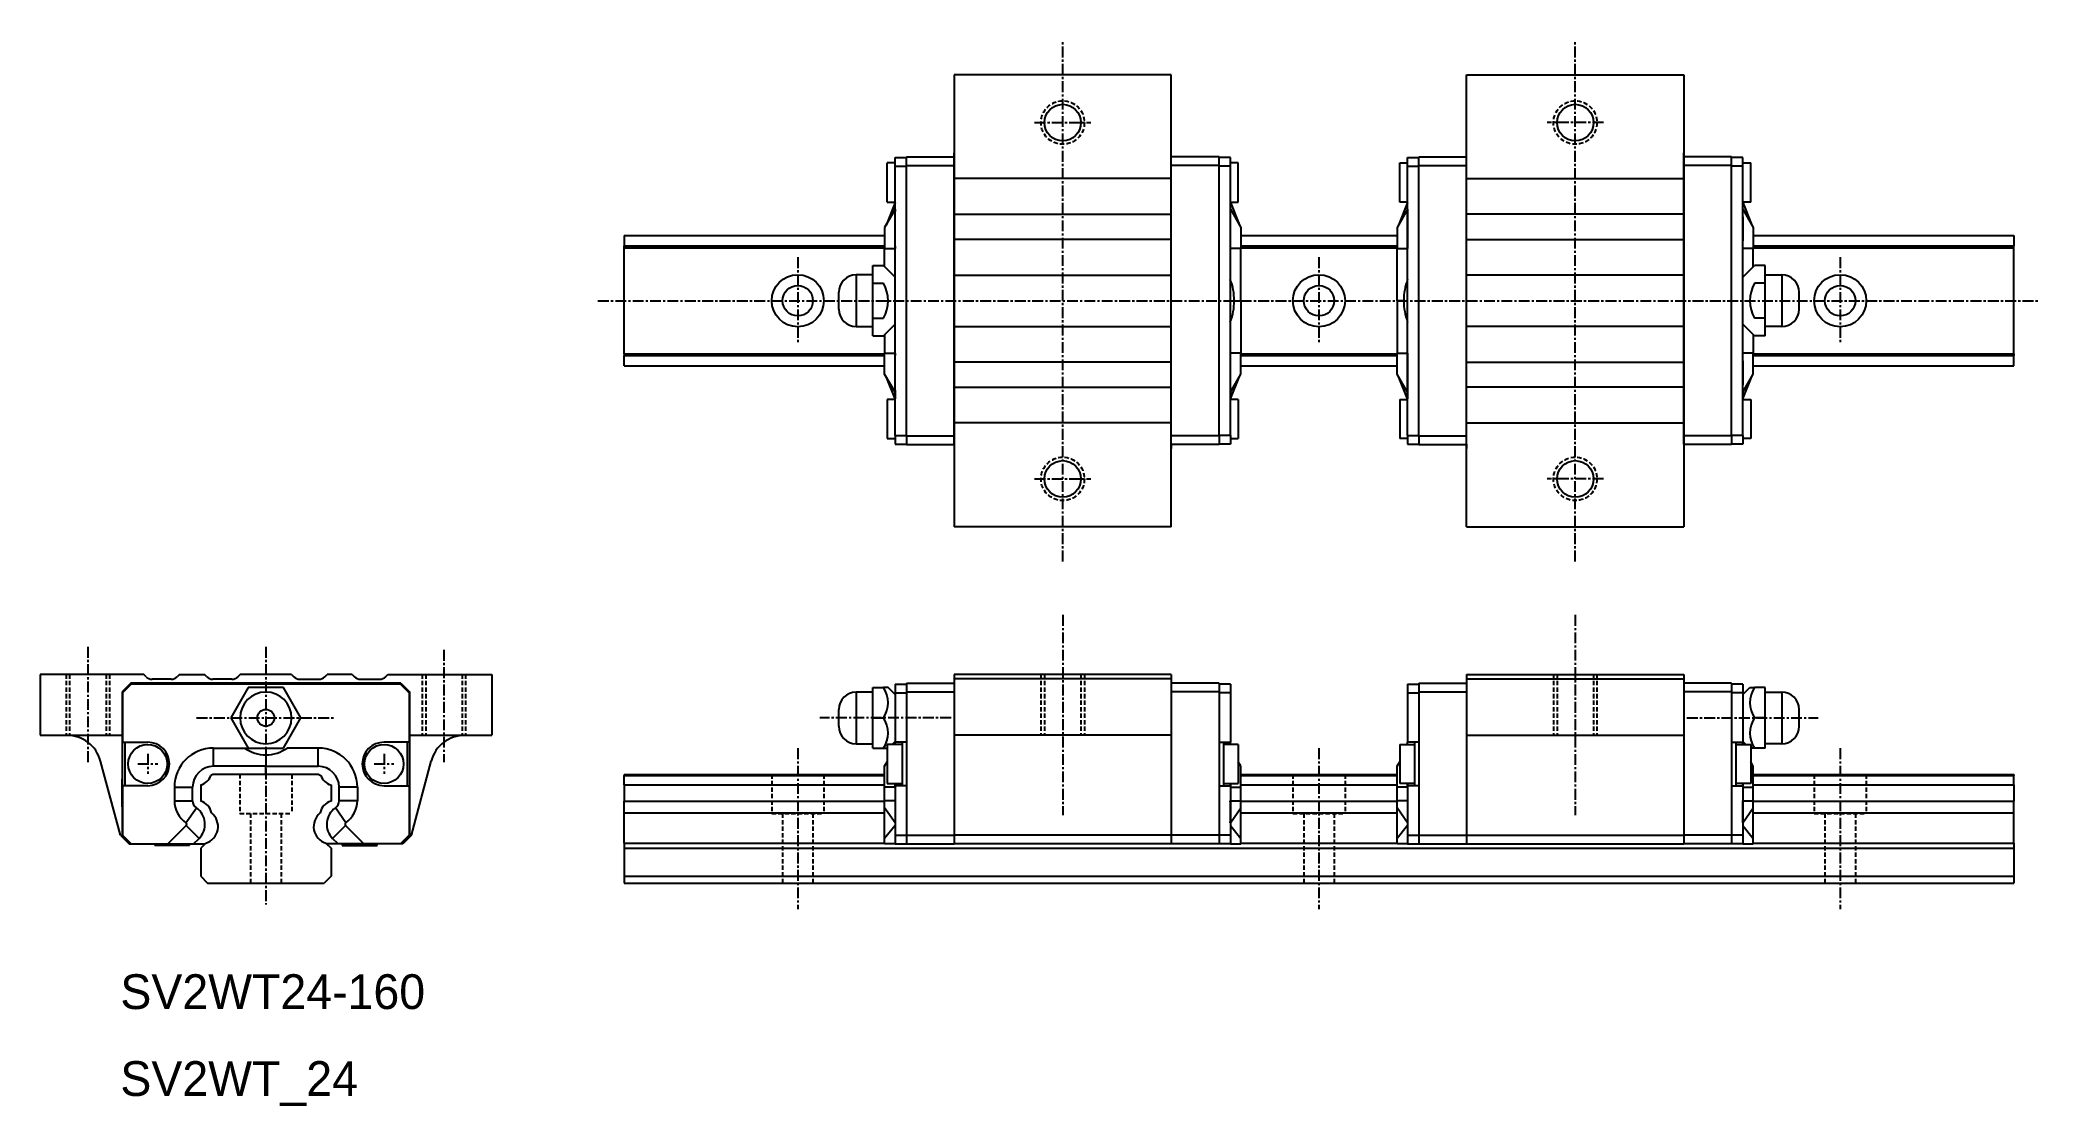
# Model space of a CAD drawing. Extents: x 1 to 231, y 9 to 131.
import ezdxf

# ---------------------------------------------------------------- set-up
doc = ezdxf.new("R2010")
doc.units = 0
doc.linetypes.add('CENTER', pattern=[2, 1.25, -0.25, 0.25, -0.25])
doc.linetypes.add('DASHED', pattern=[0.75, 0.5, -0.25])
doc.layers.get('0').update_dxf_attribs({"linetype": 'CONTINUOUS'})
doc.layers.add('CENTER', color=1, linetype='CENTER')

msp = doc.modelspace()

# ---------------------------------------------------------------- linework, layer by layer
at = {"color": 1, "linetype": 'CENTER'}
for p, q in [((118.48, 71.5), (118.48, 131.5)), ((177.48, 71.5), (177.48, 131.5)), ((115.23, 122), (121.73, 122)), ((180.73, 122), (174.23, 122)), ((115.23, 81), (121.73, 81)), ((180.73, 81), (174.23, 81))]:
    msp.add_line(p, q, dxfattribs=at)
at = {"color": 7, "linetype": 'CONTINUOUS'}
for p, q in [((105.98, 127.5), (105.98, 75.5)), ((130.98, 127.5), (105.98, 127.5)), ((130.98, 75.5), (130.98, 127.5)), ((164.98, 75.5), (164.98, 127.5)), ((164.98, 127.5), (189.98, 127.5)), ((189.98, 127.5), (189.98, 75.5)), ((99.18, 118), (100.48, 118)), ((99.18, 117), (99.18, 118)), ((100.48, 118.05), (105.98, 118.05)), ((100.48, 117.05), (100.48, 118.05)), ((105.98, 118), (105.98, 118.5)), ((105.98, 85), (105.98, 118)), ((130.98, 118), (130.98, 118.5)), ((136.48, 118.05), (130.98, 118.05)), ((130.98, 85), (130.98, 118)), ((136.48, 117.05), (136.48, 118.05)), ((137.78, 118), (136.48, 118)), ((137.78, 117), (137.78, 118)), ((158.18, 118), (159.48, 118)), ((158.18, 117), (158.18, 118)), ((159.48, 118.05), (164.98, 118.05)), ((159.48, 117.05), (159.48, 118.05)), ((164.98, 118), (164.98, 118.5)), ((164.98, 85), (164.98, 118)), ((189.98, 118), (189.98, 118.5)), ((195.48, 118.05), (189.98, 118.05)), ((189.98, 85), (189.98, 118)), ((195.48, 117.05), (195.48, 118.05)), ((196.78, 118), (195.48, 118)), ((196.78, 117), (196.78, 118)), ((99.18, 117.35), (98.28, 117.35)), ((98.28, 112.85), (98.28, 117.35)), ((99.18, 86), (99.18, 117)), ((99.18, 117), (100.48, 117)), ((100.48, 112.15), (100.48, 117.05)), ((100.48, 117.05), (105.98, 117.05)), ((130.98, 115.55), (105.98, 115.55)), ((136.48, 117.05), (130.98, 117.05)), ((136.48, 85.95), (136.48, 117.05)), ((137.78, 117), (136.48, 117)), ((138.68, 117.35), (137.78, 117.35)), ((137.78, 86), (137.78, 117)), ((138.68, 112.85), (138.68, 117.35)), ((157.28, 112.85), (157.28, 117.35)), ((157.28, 117.35), (158.18, 117.35)), ((158.18, 86), (158.18, 117)), ((158.18, 117), (159.48, 117)), ((159.48, 85.95), (159.48, 117.05)), ((159.48, 117.05), (164.98, 117.05)), ((164.98, 115.55), (189.98, 115.55)), ((195.48, 117.05), (189.98, 117.05)), ((195.48, 112.15), (195.48, 117.05)), ((196.78, 117), (195.48, 117)), ((196.78, 117.35), (197.68, 117.35)), ((196.78, 86), (196.78, 117)), ((197.68, 112.85), (197.68, 117.35)), ((98.28, 112.85), (99.18, 112.85)), ((137.78, 112.85), (138.68, 112.85)), ((158.18, 112.85), (157.28, 112.85)), ((197.68, 112.85), (196.78, 112.85)), ((99.18, 112.03), (97.98, 109.93)), ((99.18, 112.03), (97.98, 109.93)), ((99.18, 112.79), (98.14, 110.21)), ((99.18, 112.79), (98.14, 110.21)), ((99.18, 112.79), (99.18, 112.79)), ((99.18, 112.03), (99.18, 112.79)), ((99.18, 112.03), (99.18, 112.79)), ((99.18, 112.79), (99.18, 112.79)), ((99.18, 112.03), (99.18, 112.03)), ((99.18, 112.03), (99.18, 112.03)), ((100.48, 110.97), (100.48, 112.15)), ((100.48, 110.97), (100.48, 112.15)), ((100.48, 85.95), (100.48, 110.97)), ((105.98, 111.45), (130.98, 111.45)), ((137.78, 112.79), (138.82, 110.21)), ((137.78, 112.03), (137.78, 112.79)), ((137.78, 112.79), (137.78, 112.79)), ((137.78, 112.03), (138.98, 109.93)), ((137.78, 112.03), (137.78, 112.03)), ((158.18, 112.03), (156.98, 109.93)), ((158.18, 112.79), (157.14, 110.21)), ((158.18, 112.79), (158.18, 112.79)), ((158.18, 112.03), (158.18, 112.79)), ((158.18, 112.03), (158.18, 112.03)), ((189.98, 111.45), (164.98, 111.45)), ((195.48, 110.97), (195.48, 112.15)), ((195.48, 110.97), (195.48, 112.15)), ((195.48, 85.95), (195.48, 110.97)), ((196.78, 112.79), (196.78, 112.79)), ((196.78, 112.03), (196.78, 112.79)), ((196.78, 112.03), (196.78, 112.79)), ((196.78, 112.79), (196.78, 112.79)), ((196.78, 112.79), (197.82, 110.21)), ((196.78, 112.79), (197.82, 110.21)), ((196.78, 112.03), (196.78, 112.03)), ((196.78, 112.03), (196.78, 112.03)), ((196.78, 112.03), (197.98, 109.93)), ((196.78, 112.03), (197.98, 109.93)), ((67.98, 109), (97.98, 109)), ((67.98, 109), (67.98, 107.82)), ((97.98, 109.93), (97.98, 107.53)), ((97.98, 109.93), (97.98, 107.53)), ((130.98, 108.55), (105.98, 108.55)), ((138.98, 109.93), (138.98, 107.53)), ((138.98, 109), (156.98, 109)), ((156.98, 109.93), (156.98, 107.53)), ((164.98, 108.55), (189.98, 108.55)), ((197.98, 109.93), (197.98, 107.53)), ((197.98, 109.93), (197.98, 107.53)), ((197.98, 109), (227.98, 109)), ((227.98, 109), (227.98, 107.82)), ((67.98, 107.82), (97.98, 107.82)), ((67.98, 107.6), (67.98, 107.82)), ((67.98, 107.6), (97.98, 107.6)), ((67.98, 95.4), (67.98, 107.6)), ((97.98, 105.4), (97.98, 107.53)), ((97.98, 107.53), (99.18, 107.53)), ((97.98, 105.4), (97.98, 107.53)), ((97.98, 107.53), (99.18, 107.53)), ((138.98, 107.53), (137.78, 107.53)), ((138.98, 107.82), (156.98, 107.82)), ((138.98, 107.6), (156.98, 107.6)), ((138.98, 101.5), (138.98, 107.53)), ((156.98, 101.5), (156.98, 107.53)), ((156.98, 107.53), (158.18, 107.53)), ((197.98, 107.53), (196.78, 107.53)), ((197.98, 107.53), (196.78, 107.53)), ((197.98, 107.82), (227.98, 107.82)), ((197.98, 107.6), (227.98, 107.6)), ((197.98, 105.4), (197.98, 107.53)), ((197.98, 105.4), (197.98, 107.53)), ((227.98, 107.6), (227.98, 107.82)), ((227.98, 95.4), (227.98, 107.6)), ((94.7, 104.47), (94.7, 98.53)), ((96.63, 104.47), (94.7, 104.47)), ((96.63, 105.54), (97.84, 105.54)), ((96.63, 103.52), (96.63, 105.54)), ((99.18, 104.2), (97.84, 105.54)), ((105.98, 104.45), (130.98, 104.45)), ((189.98, 104.45), (164.98, 104.45)), ((196.78, 104.2), (198.12, 105.54)), ((199.33, 105.54), (198.12, 105.54)), ((199.33, 103.52), (199.33, 105.54)), ((199.33, 104.47), (201.26, 104.47)), ((201.26, 104.47), (201.26, 98.53)), ((92.7, 100.53), (92.7, 102.47)), ((96.63, 99.48), (96.63, 103.52)), ((96.63, 103.52), (97.84, 103.52)), ((138.23, 101.5), (138.98, 101.5)), ((138.98, 101.5), (138.98, 95.47)), ((156.98, 101.5), (156.98, 95.47)), ((157.73, 101.5), (156.98, 101.5)), ((199.33, 103.52), (198.12, 103.52)), ((199.33, 99.48), (199.33, 103.52)), ((203.26, 100.53), (203.26, 102.47)), ((96.63, 97.46), (96.63, 99.48)), ((96.63, 99.48), (97.84, 99.48)), ((199.33, 99.48), (198.12, 99.48)), ((199.33, 97.46), (199.33, 99.48)), ((94.7, 98.53), (96.63, 98.53)), ((96.63, 97.46), (97.84, 97.46)), ((97.84, 97.46), (99.18, 98.8)), ((97.98, 97.6), (97.98, 95.47)), ((105.98, 98.55), (130.98, 98.55)), ((189.98, 98.55), (164.98, 98.55)), ((198.12, 97.46), (196.78, 98.8)), ((197.98, 97.6), (197.98, 95.47)), ((199.33, 97.46), (198.12, 97.46)), ((201.26, 98.53), (199.33, 98.53)), ((67.98, 95.4), (97.98, 95.4)), ((67.98, 95.4), (67.98, 95.18)), ((67.98, 95.18), (97.98, 95.18)), ((67.98, 94), (67.98, 95.18)), ((97.98, 95.47), (99.18, 95.47)), ((97.98, 93.07), (97.98, 95.47)), ((130.98, 94.45), (105.98, 94.45)), ((138.98, 95.47), (137.78, 95.47)), ((138.98, 93.07), (138.98, 95.47)), ((138.98, 95.4), (156.98, 95.4)), ((138.98, 95.18), (156.98, 95.18)), ((156.98, 93.07), (156.98, 95.47)), ((156.98, 95.47), (158.18, 95.47)), ((164.98, 94.45), (189.98, 94.45)), ((197.98, 95.47), (196.78, 95.47)), ((197.98, 93.07), (197.98, 95.47)), ((197.98, 95.4), (227.98, 95.4)), ((197.98, 95.18), (227.98, 95.18)), ((227.98, 95.4), (227.98, 95.18)), ((227.98, 94), (227.98, 95.18)), ((67.98, 94), (97.98, 94)), ((99.18, 90.97), (97.98, 93.07)), ((99.18, 90.21), (98.14, 92.79)), ((137.78, 90.97), (138.98, 93.07)), ((137.78, 90.21), (138.82, 92.79)), ((138.98, 94), (156.98, 94)), ((158.18, 90.97), (156.98, 93.07)), ((158.18, 90.21), (157.14, 92.79)), ((196.78, 90.97), (197.98, 93.07)), ((196.78, 90.21), (197.82, 92.79)), ((197.98, 94), (227.98, 94)), ((98.28, 90.15), (98.28, 85.65)), ((99.18, 90.15), (98.28, 90.15)), ((99.18, 90.97), (99.18, 90.21)), ((99.18, 90.97), (99.18, 90.97)), ((99.18, 90.21), (99.18, 90.21)), ((105.98, 91.55), (130.98, 91.55)), ((137.78, 90.97), (137.78, 90.21)), ((137.78, 90.97), (137.78, 90.97)), ((137.78, 90.21), (137.78, 90.21)), ((138.68, 90.15), (137.78, 90.15)), ((138.68, 90.15), (138.68, 85.65)), ((157.28, 90.15), (157.28, 85.65)), ((157.28, 90.15), (158.18, 90.15)), ((158.18, 90.97), (158.18, 90.97)), ((158.18, 90.97), (158.18, 90.21)), ((158.18, 90.21), (158.18, 90.21)), ((189.98, 91.55), (164.98, 91.55)), ((196.78, 90.97), (196.78, 90.97)), ((196.78, 90.97), (196.78, 90.21)), ((196.78, 90.21), (196.78, 90.21)), ((196.78, 90.15), (197.68, 90.15)), ((197.68, 90.15), (197.68, 85.65)), ((98.28, 85.65), (99.18, 85.65)), ((99.18, 86), (100.48, 86)), ((99.18, 86), (99.18, 85)), ((100.48, 85.95), (100.48, 84.95)), ((100.48, 85.95), (105.98, 85.95)), ((130.98, 87.45), (105.98, 87.45)), ((136.48, 85.95), (130.98, 85.95)), ((137.78, 86), (136.48, 86)), ((136.48, 85.95), (136.48, 84.95)), ((137.78, 86), (137.78, 85)), ((137.78, 85.65), (138.68, 85.65)), ((158.18, 85.65), (157.28, 85.65)), ((158.18, 86), (159.48, 86)), ((158.18, 86), (158.18, 85)), ((159.48, 85.95), (164.98, 85.95)), ((159.48, 85.95), (159.48, 84.95)), ((164.98, 87.45), (189.98, 87.45)), ((195.48, 85.95), (189.98, 85.95)), ((196.78, 86), (195.48, 86)), ((195.48, 85.95), (195.48, 84.95)), ((196.78, 86), (196.78, 85)), ((197.68, 85.65), (196.78, 85.65)), ((99.18, 85), (100.48, 85)), ((100.48, 84.95), (105.98, 84.95)), ((105.98, 85), (105.98, 84.5)), ((130.98, 85), (130.98, 84.5)), ((136.48, 84.95), (130.98, 84.95)), ((137.78, 85), (136.48, 85)), ((158.18, 85), (159.48, 85)), ((159.48, 84.95), (164.98, 84.95)), ((164.98, 85), (164.98, 84.5)), ((189.98, 85), (189.98, 84.5)), ((195.48, 84.95), (189.98, 84.95)), ((196.78, 85), (195.48, 85)), ((130.98, 75.5), (105.98, 75.5)), ((164.98, 75.5), (189.98, 75.5)), ((0.75, 58.5), (0.75, 51.5)), ((12.7, 58.5), (0.75, 58.5)), ((12.96, 58.24), (12.7, 58.5)), ((15.84, 57.95), (13.66, 57.95)), ((16.8, 58.5), (16.54, 58.24)), ((16.8, 58.5), (19.7, 58.5)), ((19.96, 58.24), (19.7, 58.5)), ((22.84, 57.95), (20.66, 57.95)), ((23.8, 58.5), (23.54, 58.24)), ((29.7, 58.5), (23.8, 58.5)), ((29.7, 58.5), (29.96, 58.24)), ((30.66, 57.95), (32.84, 57.95)), ((33.54, 58.24), (33.8, 58.5)), ((36.7, 58.5), (33.8, 58.5)), ((36.7, 58.5), (36.96, 58.24)), ((37.66, 57.95), (39.84, 57.95)), ((40.54, 58.24), (40.8, 58.5)), ((40.8, 58.5), (52.75, 58.5)), ((52.75, 58.5), (52.75, 51.5)), ((130.98, 58.5), (105.98, 58.5)), ((105.98, 58.5), (105.98, 58)), ((130.98, 58), (105.98, 58)), ((105.98, 58), (105.98, 51.5)), ((130.98, 58.5), (130.98, 58)), ((130.98, 58), (130.98, 51.5)), ((164.98, 58.5), (189.98, 58.5)), ((164.98, 58.5), (164.98, 58)), ((164.98, 58), (189.98, 58)), ((164.98, 58), (164.98, 51.5)), ((189.98, 58.5), (189.98, 58)), ((189.98, 58), (189.98, 51.5)), ((11.2, 57.5), (10.2, 56.5)), ((10.2, 56.5), (10.2, 46.45)), ((11.25, 57.4), (10.25, 56.4)), ((10.25, 56.4), (10.25, 50.7)), ((16.1, 57.5), (11.2, 57.5)), ((42.25, 57.4), (11.25, 57.4)), ((16.1, 57.5), (16.04, 57.4)), ((17.28, 57.5), (16.1, 57.5)), ((17.28, 57.5), (16.1, 57.5)), ((17.22, 57.4), (17.28, 57.5)), ((42.3, 57.5), (17.28, 57.5)), ((24.73, 57), (22.71, 53.5)), ((28.77, 57), (24.73, 57)), ((30.79, 53.5), (28.77, 57)), ((42.25, 57.4), (43.25, 56.4)), ((42.3, 57.5), (43.3, 56.5)), ((43.25, 56.4), (43.25, 50.7)), ((43.3, 56.5), (43.3, 40)), ((96.63, 56.47), (94.7, 56.47)), ((94.7, 56.47), (94.7, 53.5)), ((96.63, 57), (97.84, 57)), ((96.63, 53.5), (96.63, 57)), ((98.38, 57), (97.84, 57)), ((99.18, 56.2), (98.38, 57)), ((99.18, 57.4), (100.48, 57.4)), ((99.18, 57.4), (99.18, 56.4)), ((99.18, 56.4), (100.48, 56.4)), ((99.18, 56.4), (99.18, 50.7)), ((100.48, 57.5), (105.98, 57.5)), ((100.48, 57.5), (100.48, 56.5)), ((100.48, 56.5), (100.48, 40)), ((100.48, 56.5), (105.98, 56.5)), ((136.48, 57.5), (130.98, 57.5)), ((136.48, 56.5), (130.98, 56.5)), ((136.48, 57.5), (136.48, 56.5)), ((137.78, 57.4), (136.48, 57.4)), ((136.48, 56.5), (136.48, 40)), ((137.78, 56.4), (136.48, 56.4)), ((137.78, 57.4), (137.78, 56.4)), ((137.78, 56.4), (137.78, 50.7)), ((158.18, 57.4), (159.48, 57.4)), ((158.18, 57.4), (158.18, 56.4)), ((158.18, 56.4), (158.18, 50.7)), ((158.18, 56.4), (159.48, 56.4)), ((159.48, 57.5), (164.98, 57.5)), ((159.48, 57.5), (159.48, 56.5)), ((159.48, 56.5), (159.48, 40)), ((159.48, 56.5), (164.98, 56.5)), ((195.48, 57.5), (189.98, 57.5)), ((195.48, 56.5), (189.98, 56.5)), ((195.48, 57.5), (195.48, 56.5)), ((196.78, 57.4), (195.48, 57.4)), ((195.48, 56.5), (195.48, 40)), ((196.78, 56.4), (195.48, 56.4)), ((196.78, 57.4), (196.78, 56.4)), ((196.78, 56.2), (197.58, 57)), ((196.78, 56.4), (196.78, 50.7)), ((197.58, 57), (198.12, 57)), ((199.33, 57), (198.12, 57)), ((199.33, 53.5), (199.33, 57)), ((199.33, 56.47), (201.26, 56.47)), ((201.26, 56.47), (201.26, 53.5)), ((22.71, 53.5), (24.73, 50)), ((28.77, 50), (30.79, 53.5)), ((92.7, 53.5), (92.7, 54.47)), ((92.7, 52.53), (92.7, 53.5)), ((94.7, 53.5), (94.7, 50.53)), ((96.63, 53.5), (97.84, 53.5)), ((96.63, 50), (96.63, 53.5)), ((199.33, 53.5), (198.12, 53.5)), ((199.33, 50), (199.33, 53.5)), ((201.26, 53.5), (201.26, 50.53)), ((203.26, 53.5), (203.26, 54.47)), ((203.26, 52.53), (203.26, 53.5)), ((0.75, 51.5), (10.2, 51.5)), ((10.25, 50.7), (13.15, 50.7)), ((10.5, 50.7), (10.5, 45.7)), ((43.25, 50.7), (40.35, 50.7)), ((43, 50.7), (43, 45.7)), ((43.3, 51.5), (52.75, 51.5)), ((98.83, 50.45), (99.18, 50.8)), ((100.48, 50.7), (99.18, 50.7)), ((99.18, 50.45), (99.18, 50.7)), ((99.98, 50.7), (99.98, 45.7)), ((105.98, 51.5), (105.98, 40)), ((130.98, 51.5), (105.98, 51.5)), ((130.98, 51.5), (130.98, 40)), ((136.48, 50.7), (137.78, 50.7)), ((136.98, 50.7), (136.98, 45.7)), ((137.78, 50.45), (137.78, 50.7)), ((159.48, 50.7), (158.18, 50.7)), ((158.18, 50.45), (158.18, 50.7)), ((158.98, 50.7), (158.98, 45.7)), ((164.98, 51.5), (189.98, 51.5)), ((164.98, 51.5), (164.98, 40)), ((189.98, 51.5), (189.98, 40)), ((195.48, 50.7), (196.78, 50.7)), ((195.98, 50.7), (195.98, 45.7)), ((197.13, 50.45), (196.78, 50.8)), ((196.78, 50.45), (196.78, 50.7)), ((10, 40), (7.71, 48.54)), ((20.72, 47.93), (20.72, 50.03)), ((20.72, 50.03), (24.3, 50.03)), ((20.72, 47.93), (20.72, 50.03)), ((20.72, 50.03), (24.3, 50.03)), ((24.3, 50.03), (24.71, 50.03)), ((24.73, 50), (28.77, 50)), ((26.75, 50), (26.75, 49.25)), ((26.75, 49.25), (26.75, 47.93)), ((26.75, 49.25), (26.75, 49.25)), ((26.75, 49.25), (26.75, 47.93)), ((32.78, 50.03), (29.2, 50.03)), ((32.78, 47.93), (32.78, 50.03)), ((43.5, 40), (45.79, 48.54)), ((94.7, 50.53), (96.63, 50.53)), ((96.63, 50), (97.84, 50)), ((97.84, 50), (98.28, 50)), ((97.98, 47.93), (98.28, 48.46)), ((98.28, 50.45), (98.28, 45.95)), ((99.98, 50.45), (98.28, 50.45)), ((138.68, 50.45), (136.98, 50.45)), ((138.68, 50.45), (138.68, 45.95)), ((138.98, 47.93), (138.68, 48.46)), ((156.98, 47.93), (157.28, 48.46)), ((157.28, 50.45), (157.28, 45.95)), ((157.28, 50.45), (158.98, 50.45)), ((195.98, 50.45), (197.68, 50.45)), ((197.68, 50.45), (197.68, 45.95)), ((198.12, 50), (197.68, 50)), ((197.98, 47.93), (197.68, 48.46)), ((199.33, 50), (198.12, 50)), ((201.26, 50.53), (199.33, 50.53)), ((10.2, 46.45), (10.2, 43.25)), ((10.2, 43.25), (10.2, 46.45)), ((20.65, 47), (20.43, 46.87)), ((32.85, 47), (20.65, 47)), ((26.75, 47.93), (20.72, 47.93)), ((26.75, 47.93), (20.72, 47.93)), ((26.75, 47.93), (32.78, 47.93)), ((26.75, 47), (26.75, 47.93)), ((32.85, 47), (33.07, 46.87)), ((67.98, 47), (97.98, 47)), ((67.98, 47), (67.98, 46.87)), ((67.98, 46.87), (97.98, 46.87)), ((67.98, 45.79), (67.98, 46.87)), ((97.98, 45.53), (97.98, 47.93)), ((138.98, 45.53), (138.98, 47.93)), ((138.98, 47), (156.98, 47)), ((138.98, 46.87), (156.98, 46.87)), ((156.98, 45.53), (156.98, 47.93)), ((197.98, 45.53), (197.98, 47.93)), ((197.98, 47), (227.98, 47)), ((197.98, 46.87), (227.98, 46.87)), ((227.98, 47), (227.98, 46.87)), ((227.98, 45.79), (227.98, 46.87)), ((13.15, 45.7), (10.25, 45.7)), ((10.25, 45.7), (10.25, 40)), ((16.22, 45.53), (18.32, 45.53)), ((16.22, 45.53), (18.32, 45.53)), ((16.22, 45.53), (16.22, 43.97)), ((16.22, 45.53), (16.22, 43.97)), ((16.22, 43.97), (18.32, 43.97)), ((16.22, 43.97), (18.32, 43.97)), ((18.32, 43.97), (18.32, 45.53)), ((18.32, 43.97), (18.32, 45.53)), ((19.25, 45.79), (19.25, 43.92)), ((34.25, 45.79), (34.25, 43.92)), ((37.28, 45.53), (35.18, 45.53)), ((35.18, 43.97), (35.18, 45.53)), ((37.28, 43.97), (35.18, 43.97)), ((37.28, 45.53), (37.28, 43.97)), ((40.35, 45.7), (43.25, 45.7)), ((43.25, 45.7), (43.25, 40)), ((67.98, 45.79), (97.98, 45.79)), ((67.98, 45.79), (67.98, 43.92)), ((67.98, 43.92), (97.98, 43.92)), ((67.98, 42.57), (67.98, 43.92)), ((97.98, 43.97), (97.98, 45.53)), ((99.18, 45.53), (97.98, 45.53)), ((99.18, 43.97), (97.98, 43.97)), ((97.98, 43.15), (97.98, 43.97)), ((98.28, 45.95), (99.98, 45.95)), ((99.18, 45.95), (99.18, 45.74)), ((99.18, 45.7), (99.18, 45.95)), ((99.18, 45.74), (99.18, 45.53)), ((100.48, 45.7), (99.18, 45.7)), ((99.18, 45.7), (99.18, 40)), ((99.18, 45.53), (99.18, 43.97)), ((99.18, 45.53), (99.18, 45.53)), ((99.18, 43.97), (99.18, 43.97)), ((136.48, 45.7), (137.78, 45.7)), ((136.98, 45.95), (138.68, 45.95)), ((137.78, 45.95), (137.78, 45.74)), ((137.78, 45.7), (137.78, 45.95)), ((137.78, 45.74), (137.78, 45.53)), ((137.78, 45.7), (137.78, 40)), ((137.78, 45.53), (138.98, 45.53)), ((137.78, 45.53), (137.78, 43.97)), ((137.78, 45.53), (137.78, 45.53)), ((137.78, 43.97), (137.78, 43.97)), ((137.78, 43.97), (138.98, 43.97)), ((138.98, 45.79), (156.98, 45.79)), ((138.98, 43.97), (138.98, 45.53)), ((138.98, 43.15), (138.98, 43.97)), ((138.98, 43.92), (156.98, 43.92)), ((156.98, 43.97), (156.98, 45.53)), ((158.18, 45.53), (156.98, 45.53)), ((156.98, 43.15), (156.98, 43.97)), ((158.18, 43.97), (156.98, 43.97)), ((158.98, 45.95), (157.28, 45.95)), ((158.18, 45.7), (158.18, 45.95)), ((158.18, 45.95), (158.18, 45.74)), ((158.18, 45.74), (158.18, 45.53)), ((159.48, 45.7), (158.18, 45.7)), ((158.18, 45.7), (158.18, 40)), ((158.18, 45.53), (158.18, 45.53)), ((158.18, 45.53), (158.18, 43.97)), ((158.18, 43.97), (158.18, 43.97)), ((195.48, 45.7), (196.78, 45.7)), ((197.68, 45.95), (195.98, 45.95)), ((196.78, 45.7), (196.78, 45.95)), ((196.78, 45.95), (196.78, 45.74)), ((196.78, 45.74), (196.78, 45.53)), ((196.78, 45.7), (196.78, 40)), ((196.78, 45.53), (197.98, 45.53)), ((196.78, 45.53), (196.78, 45.53)), ((196.78, 45.53), (196.78, 43.97)), ((196.78, 43.97), (197.98, 43.97)), ((196.78, 43.97), (196.78, 43.97)), ((197.98, 45.79), (227.98, 45.79)), ((197.98, 43.97), (197.98, 45.53)), ((197.98, 43.15), (197.98, 43.97)), ((197.98, 43.92), (227.98, 43.92)), ((227.98, 45.79), (227.98, 43.92)), ((227.98, 42.57), (227.98, 43.92)), ((10.2, 43.25), (10.2, 40)), ((17.55, 41.42), (18.75, 43.15)), ((17.55, 41.42), (18.75, 43.15)), ((35.95, 41.42), (34.75, 43.15)), ((67.98, 42.57), (97.98, 42.57)), ((67.98, 39.09), (67.98, 42.57)), ((97.98, 39.63), (97.98, 43.15)), ((99.18, 41.42), (97.98, 43.15)), ((137.78, 41.42), (138.98, 43.15)), ((138.98, 39.63), (138.98, 43.15)), ((138.98, 42.57), (156.98, 42.57)), ((158.18, 41.42), (156.98, 43.15)), ((156.98, 39.63), (156.98, 43.15)), ((196.78, 41.42), (197.98, 43.15)), ((197.98, 39.63), (197.98, 43.15)), ((197.98, 42.57), (227.98, 42.57)), ((227.98, 39.09), (227.98, 42.57)), ((10, 40), (11, 39)), ((10.2, 40), (11.2, 39)), ((10.25, 40), (11.25, 39)), ((17.58, 41.12), (15.46, 39)), ((17.58, 41.12), (15.46, 39)), ((17.58, 41.12), (19.07, 39.63)), ((17.58, 41.12), (19.07, 39.63)), ((18.43, 39), (19.07, 39.63)), ((18.43, 39), (19.07, 39.63)), ((35.92, 41.12), (34.43, 39.63)), ((35.07, 39), (34.43, 39.63)), ((35.92, 41.12), (38.04, 39)), ((43.25, 40), (42.25, 39)), ((43.3, 40), (42.3, 39)), ((43.5, 40), (42.5, 39)), ((99.18, 41.12), (97.98, 39.63)), ((97.98, 39), (97.98, 39.63)), ((99.18, 41.42), (99.18, 41.42)), ((99.18, 41.12), (99.18, 41.12)), ((99.18, 41.12), (99.18, 39)), ((99.18, 40), (100.48, 40)), ((99.18, 40), (99.18, 39)), ((100.48, 40), (100.48, 39)), ((100.48, 40), (105.98, 40)), ((130.98, 40), (105.98, 40)), ((105.98, 40), (105.98, 39)), ((136.48, 40), (130.98, 40)), ((130.98, 40), (130.98, 39)), ((137.78, 40), (136.48, 40)), ((136.48, 40), (136.48, 39)), ((137.78, 41.42), (137.78, 41.42)), ((137.78, 41.12), (137.78, 41.12)), ((137.78, 41.12), (138.98, 39.63)), ((137.78, 41.12), (137.78, 39)), ((137.78, 40), (137.78, 39)), ((138.98, 39), (138.98, 39.63)), ((158.18, 41.12), (156.98, 39.63)), ((156.98, 39), (156.98, 39.63)), ((158.18, 41.42), (158.18, 41.42)), ((158.18, 41.12), (158.18, 39)), ((158.18, 41.12), (158.18, 41.12)), ((158.18, 40), (158.18, 39)), ((158.18, 40), (159.48, 40)), ((159.48, 40), (159.48, 39)), ((159.48, 40), (164.98, 40)), ((164.98, 40), (164.98, 39)), ((164.98, 40), (189.98, 40)), ((189.98, 40), (189.98, 39)), ((195.48, 40), (189.98, 40)), ((195.48, 40), (195.48, 39)), ((196.78, 40), (195.48, 40)), ((196.78, 41.42), (196.78, 41.42)), ((196.78, 41.12), (196.78, 39)), ((196.78, 41.12), (197.98, 39.63)), ((196.78, 41.12), (196.78, 41.12)), ((196.78, 40), (196.78, 39)), ((197.98, 39), (197.98, 39.63)), ((11, 39), (11.2, 39)), ((11.2, 39), (11.25, 39)), ((11.25, 39), (15.46, 39)), ((13.95, 39), (13.95, 38.8)), ((17.95, 38.8), (13.95, 38.8)), ((15.46, 39), (18.43, 39)), ((15.46, 39), (18.43, 39)), ((17.95, 38.8), (17.95, 39)), ((18.43, 39), (19.75, 39)), ((18.43, 39), (19.75, 39)), ((19.84, 39.09), (19.25, 38.5)), ((19.25, 38.5), (19.25, 35.3)), ((33.66, 39.09), (34.25, 38.5)), ((35.07, 39), (33.75, 39)), ((34.25, 38.5), (34.25, 35.3)), ((38.04, 39), (35.07, 39)), ((35.55, 39), (35.55, 38.8)), ((35.55, 38.8), (39.55, 38.8)), ((42.25, 39), (38.04, 39)), ((39.55, 38.8), (39.55, 39)), ((42.3, 39), (42.25, 39)), ((42.5, 39), (42.3, 39)), ((67.98, 39.09), (97.98, 39.09)), ((67.98, 39.09), (67.98, 38.5)), ((67.98, 38.5), (227.98, 38.5)), ((67.98, 38.5), (67.98, 35.3)), ((99.18, 39), (97.98, 39)), ((99.18, 39), (100.48, 39)), ((99.18, 39), (99.18, 39)), ((100.48, 39), (105.98, 39)), ((130.98, 39), (105.98, 39)), ((136.48, 39), (130.98, 39)), ((137.78, 39), (136.48, 39)), ((137.78, 39), (137.78, 39)), ((137.78, 39), (138.98, 39)), ((138.98, 39.09), (156.98, 39.09)), ((158.18, 39), (156.98, 39)), ((158.18, 39), (159.48, 39)), ((158.18, 39), (158.18, 39)), ((159.48, 39), (164.98, 39)), ((164.98, 39), (189.98, 39)), ((195.48, 39), (189.98, 39)), ((196.78, 39), (195.48, 39)), ((196.78, 39), (197.98, 39)), ((196.78, 39), (196.78, 39)), ((197.98, 39.09), (227.98, 39.09)), ((227.98, 39.09), (227.98, 38.5)), ((227.98, 38.5), (227.98, 35.3)), ((19.25, 35.3), (20.05, 34.5)), ((34.25, 35.3), (33.45, 34.5)), ((67.98, 35.3), (227.98, 35.3)), ((67.98, 35.3), (67.98, 34.5)), ((227.98, 35.3), (227.98, 34.5)), ((20.05, 34.5), (33.45, 34.5)), ((67.98, 34.5), (227.98, 34.5))]:
    msp.add_line(p, q, dxfattribs=at)
at = {"color": 3, "linetype": 'DASHED'}
for p, q in [((3.75, 58.5), (3.75, 51.5)), ((4.15, 58.5), (4.15, 51.5)), ((8.35, 58.5), (8.35, 51.5)), ((8.75, 58.5), (8.75, 51.5)), ((44.75, 58.5), (44.75, 51.5)), ((45.15, 58.5), (45.15, 51.5)), ((49.35, 58.5), (49.35, 51.5)), ((49.75, 58.5), (49.75, 51.5)), ((115.98, 58.5), (115.98, 51.5)), ((116.38, 58.5), (116.38, 51.5)), ((120.58, 58.5), (120.58, 51.5)), ((120.98, 58.5), (120.98, 51.5)), ((174.98, 58.5), (174.98, 51.5)), ((175.38, 58.5), (175.38, 51.5)), ((179.58, 58.5), (179.58, 51.5)), ((179.98, 58.5), (179.98, 51.5)), ((23.75, 47.02), (23.75, 42.5)), ((29.75, 47), (29.75, 42.5)), ((84.98, 47), (84.98, 42.5)), ((90.98, 47), (90.98, 42.5)), ((144.98, 47), (144.98, 42.5)), ((150.98, 47), (150.98, 42.5)), ((204.98, 47), (204.98, 42.5)), ((210.98, 47), (210.98, 42.5)), ((23.75, 42.5), (29.75, 42.5)), ((25, 42.5), (25, 34.5)), ((28.5, 42.5), (28.5, 34.5)), ((84.98, 42.5), (90.98, 42.5)), ((86.23, 42.5), (86.23, 34.5)), ((89.73, 42.5), (89.73, 34.5)), ((144.98, 42.5), (150.98, 42.5)), ((146.23, 42.5), (146.23, 34.5)), ((149.73, 42.5), (149.73, 34.5)), ((204.98, 42.5), (210.98, 42.5)), ((206.23, 42.5), (206.23, 34.5)), ((209.73, 42.5), (209.73, 34.5))]:
    msp.add_line(p, q, dxfattribs=at)
for centre in [(118.48, 122), (177.48, 122), (118.48, 81), (177.48, 81)]:
    msp.add_circle(centre, 2.5, dxfattribs=at)
at = {"color": 7, "linetype": 'CONTINUOUS'}
for centre, radius in [((118.48, 122), 2.1), ((177.48, 122), 2.1), ((87.98, 101.5), 3), ((147.98, 101.5), 3), ((207.98, 101.5), 3), ((87.98, 101.5), 1.75), ((147.98, 101.5), 1.75), ((207.98, 101.5), 1.75), ((118.48, 81), 2.1), ((177.48, 81), 2.1), ((26.75, 53.5), 0.97), ((13.15, 48.2), 2.25), ((40.35, 48.2), 2.25)]:
    msp.add_circle(centre, radius, dxfattribs=at)
for centre, radius, start, end in [((249.43, 109.78), 150.27, 179.1421, 180.8579), ((249.43, 109.78), 150.27, 179.1421, 180.8579), ((-12.47, 109.78), 150.27, 359.1421, 0.8579), ((308.43, 109.78), 150.27, 179.1421, 180.8579), ((46.53, 109.78), 150.27, 359.1421, 0.8579), ((46.53, 109.78), 150.27, 359.1421, 0.8579), ((94.7, 102.47), 2, 90, 180), ((131.59, 101.56), 6.63, 359.4557, 21.129), ((164.37, 101.56), 6.63, 158.871, 180.5443), ((201.26, 102.47), 2, 0, 90), ((94.34, 101.5), 4.04, 330.0046, 29.9954), ((131.59, 101.44), 6.63, 338.871, 0.5443), ((164.37, 101.44), 6.63, 179.4557, 201.129), ((201.62, 101.5), 4.04, 150.0046, 209.9954), ((94.7, 100.53), 2, 180, 270), ((201.26, 100.53), 2, 270, 0), ((249.43, 93.22), 150.27, 179.1421, 180.8579), ((-12.47, 93.22), 150.27, 359.1421, 0.8579), ((308.43, 93.22), 150.27, 179.1421, 180.8579), ((46.53, 93.22), 150.27, 359.1421, 0.8579), ((13.66, 58.95), 1, 225, 270), ((15.84, 58.95), 1, 270, 315), ((20.66, 58.95), 1, 225, 270), ((22.84, 58.95), 1, 270, 315), ((30.66, 58.95), 1, 225, 270), ((32.84, 58.95), 1, 270, 315), ((37.66, 58.95), 1, 225, 270), ((39.84, 58.95), 1, 270, 315), ((26.75, 53.5), 2.97, 0, 270), ((94.7, 54.47), 2, 90, 180), ((95.28, 55.25), 3.1, 325.6466, 34.3534), ((200.68, 55.25), 3.1, 145.6466, 214.3534), ((201.26, 54.47), 2, 0, 90), ((26.75, 53.5), 2.97, 270, 0), ((95.28, 51.75), 3.1, 325.6466, 34.3534), ((200.68, 51.75), 3.1, 145.6466, 214.3534), ((3.85, 47.5), 4, 15, 90), ((13.15, 48.2), 2.5, 270, 90), ((40.35, 48.2), 2.5, 90, 270), ((49.65, 47.5), 4, 90, 165), ((94.7, 52.53), 2, 180, 270), ((201.26, 52.53), 2, 270, 0), ((20.72, 45.53), 4.5, 90.0008, 179.9992), ((20.72, 45.53), 4.5, 90.0008, 179.9992), ((26.75, 53.5), 4.25, 234.733, 270), ((26.75, 53.5), 4.25, 270, 305.267), ((32.78, 45.53), 4.5, 0.0008, 89.9992), ((20.72, 45.53), 2.4, 90, 180), ((20.72, 45.53), 2.4, 90, 180), ((18.82, 47.43), 1.7, 284.651, 340.7738), ((32.78, 45.53), 2.4, 0, 90), ((34.68, 47.43), 1.7, 199.2262, 255.349), ((19.32, 43.97), 3.1, 180.0008, 235.256), ((19.32, 43.97), 3.1, 180.0008, 235.256), ((19.32, 43.97), 1, 180, 235.2568), ((19.32, 43.97), 1, 180, 235.2568), ((18.82, 42.27), 1.7, 9.988, 75.349), ((34.68, 42.27), 1.7, 104.651, 170.012), ((34.18, 43.97), 1, 304.7432, 0), ((34.18, 43.97), 3.1, 304.744, 359.9992), ((236.22, 42.7), 137.04, 179.4675, 180.5325), ((0.74, 42.7), 137.04, 359.4675, 0.5325), ((295.22, 42.7), 137.04, 179.4675, 180.5325), ((59.74, 42.7), 137.04, 359.4675, 0.5325), ((17.44, 41.26), 2.3, 315, 55.2568), ((17.44, 41.26), 2.3, 315, 55.2568), ((19.25, 41), 2, 287.1144, 51.5284), ((34.25, 41), 2, 128.4716, 252.8856), ((36.06, 41.26), 2.3, 124.7432, 225), ((17.44, 41.26), 0.2, 314.9998, 55.257), ((36.06, 41.26), 0.2, 124.7429, 225.0001)]:
    msp.add_arc(centre, radius, start, end, dxfattribs=at)
at = {"layer": 'CENTER', "color": 1, "linetype": 'CENTER'}
for p, q in [((87.98, 106.5), (87.98, 96.5)), ((147.98, 106.5), (147.98, 96.5)), ((207.98, 106.5), (207.98, 96.5)), ((64.98, 101.5), (230.98, 101.5)), ((118.48, 65.34), (118.48, 42.29)), ((177.48, 65.34), (177.48, 42.29)), ((6.25, 61.67), (6.25, 48.39)), ((26.75, 61.67), (26.75, 32.01)), ((47.25, 61.33), (47.25, 48.39)), ((18.78, 53.5), (34.72, 53.5)), ((105.63, 53.5), (90.51, 53.5)), ((190.33, 53.5), (205.45, 53.5)), ((13.15, 49.35), (13.15, 47.05)), ((40.35, 49.35), (40.35, 47.05)), ((87.98, 50), (87.98, 31.5)), ((147.98, 50), (147.98, 31.5)), ((207.98, 50), (207.98, 31.5)), ((12, 48.2), (14.3, 48.2)), ((39.2, 48.2), (41.5, 48.2))]:
    msp.add_line(p, q, dxfattribs=at)

# ---------------------------------------------------------------- texts
at = {"color": 7, "linetype": 'CONTINUOUS'}
for s, p in [('SV2WT24-160', (10, 20)), ('SV2WT_24', (10, 10))]:
    msp.add_text(s, height=4, dxfattribs=at).set_placement(p)

doc.saveas('drawing.dxf')
